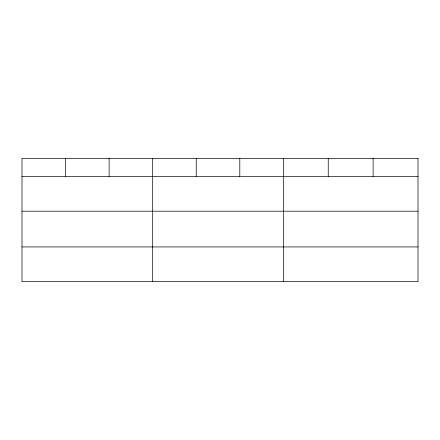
<?xml version="1.0" encoding="UTF-8"?>
<svg xmlns="http://www.w3.org/2000/svg" width="440" height="440" viewBox="0 0 440 440"><rect width="100%" height="100%" fill="white"/><g stroke="black" fill="none" stroke-linecap="round" stroke-linejoin="round"><path stroke-width="0.66" d="M22 176.506L418 176.506M22 211.195L418 211.195M22 246.934L418 246.934M373.12 158.384L373.12 176.506M328.24 158.384L328.24 176.506M283.36 158.384L283.36 281.617M239.8 158.384L239.8 176.506M196.24 158.384L196.24 176.506M152.68 158.384L152.68 281.617M109.12 158.384L109.12 176.506M65.56 158.384L65.56 176.506M418 158.384L22 158.384L22 281.617L418 281.617L418 158.384"/></g></svg>
